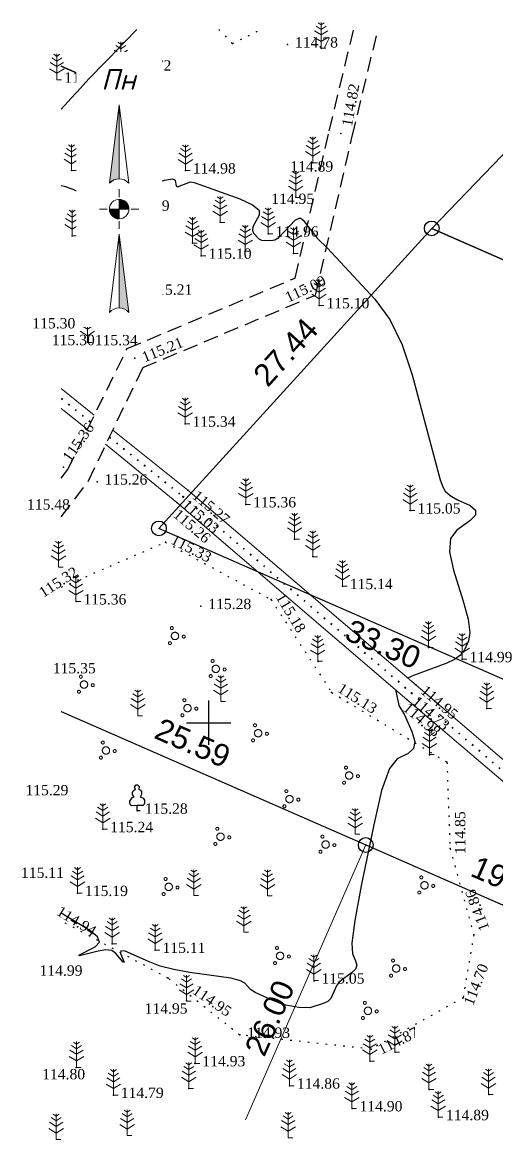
# Model space of a CAD drawing. Header units: millimetres. Extents: x 5405637.4 to 5405726.2, y 5524969.2 to 5525048.6.
# Drawn here: x 5405637.4 to 5405669.5, y 5524971.8 to 5525047.4 of the extents above; entities that cross this region are included whole.
import ezdxf
from ezdxf.enums import TextEntityAlignment as Align

# ---------------------------------------------------------------- set-up
doc = ezdxf.new("R2010")
doc.units = ezdxf.units.MM
doc.set_wipeout_variables(frame=1)
for name, pattern in [('DASHEDX2', [1.5, 1, -0.5]), ('HIDDEN', [0.5, 0, -0.5]), ('суцільна', [50, 50, 0])]:
    doc.linetypes.add(name, pattern=pattern)
for name, color, linetype, lineweight in [('#Лист (текст_ПН)', 250, 'Continuous', 0), ('#Штамп', 250, 'Continuous', 0), ('11900000', 1, 'Continuous', 30), ('Контур', 7, 'HIDDEN', 30), ('рельеф', 7, 'Continuous', 0), ('ТОЧКИ', 7, 'Continuous', 30), ('усл. знак', 7, 'суцільна', 20)]:
    doc.layers.add(name, color=color, linetype=linetype, lineweight=lineweight)
for name, color, linetype in [('горизонтали', 42, 'Continuous'), ('дороги', 7, 'Continuous'), ('Ділянки_Межі', 10, 'Continuous'), ('отметки', 7, 'Continuous'), ('промеры', 185, 'Continuous'), ('Растительность', 7, 'Continuous')]:
    doc.layers.add(name, color=color, linetype=linetype)
doc.styles.get("Standard").update_dxf_attribs({"font": 'arial.ttf'})
doc.styles.add('times', font='times.ttf')
doc.styles.add('Мой_Топо', font='isocpeui.ttf')
doc.linetypes.add('канава 0', pattern='A,0.9,0,["|",Standard,S=0.25,R=0,X=0,Y=0],0.1', length=1)

# ---------------------------------------------------------------- blocks, each defined once
blk = doc.blocks.new('A$C51FE15A3')
at = {"layer": 'Растительность', "color": 94, "lineweight": 0}
for points in [[(-0.201, 1.726), (0, 1.584), (0.201, 1.726)], [(0, 1.75), (0, 0), (0.319, 0)], [(-0.447, 1.172), (0, 0.895), (0.447, 1.172)], [(-0.343, 1.489), (0, 1.267), (0.343, 1.489)], [(-0.493, 0.753), (0, 0.444), (0.493, 0.753)]]:
    blk.add_lwpolyline(points, dxfattribs=at)
blk = doc.blocks.new('A$C2ACB5305')
at = {"layer": 'Растительность'}
blk.add_lwpolyline([(0.2, 0), (0.2, 0), (0, 0), (0, 0.35), (-0.4, 0.35), (-0.5, 0.5), (-0.5, 0.65), (-0.4, 0.8), (-0.3, 0.9), (-0.2, 0.95), (-0.25, 1), (-0.3, 1.1), (-0.3, 1.25), (-0.25, 1.35), (-0.15, 1.45), (-0.1, 1.45), (-0.15, 1.55), (-0.15, 1.65), (-0.05, 1.75), (0.05, 1.75), (0.15, 1.65), (0.15, 1.55), (0.1, 1.45), (0.25, 1.4), (0.3, 1.3), (0.3, 1.1), (0.25, 1), (0.2, 0.95), (0.4, 0.85), (0.5, 0.7), (0.5, 0.5), (0.45, 0.4), (0.4, 0.35), (0, 0.35)], dxfattribs=at)
blk = doc.blocks.new('A$C72385B22')
at = {"layer": 'усл. знак'}
for centre, radius in [((0, 0), 0.625), ((-0.02, 1.49), 0.25), ((-1.29, -0.64), 0.25), ((1.28, -0.76), 0.25)]:
    blk.add_circle(centre, radius, dxfattribs=at)
blk = doc.blocks.new('*U5')
at = {"color": 0}
for points in [[(-0.113, 0), (-0.109, -0.029), (-0.097, -0.056)], [(-0.113, 0), (-0.097, -0.056), (0, 0)], [(-0.097, -0.056), (0, -0.113), (0, 0)], [(-0.097, -0.056), (-0.08, -0.08), (-0.056, -0.097)], [(-0.097, -0.056), (-0.056, -0.097), (0, -0.113)], [(-0.056, -0.097), (-0.029, -0.109), (0, -0.113)]]:
    blk.add_solid(points, dxfattribs=at)
blk = doc.blocks.new('*U6')
at = {"color": 0}
for points in [[(0, 0), (0.097, 0.056), (0, 0.113)], [(0.097, 0.056), (0.029, 0.109), (0, 0.113)], [(0, 0), (0.113, 0), (0.097, 0.056)], [(0.097, 0.056), (0.056, 0.097), (0.029, 0.109)], [(0.097, 0.056), (0.08, 0.08), (0.056, 0.097)], [(0.113, 0), (0.109, 0.029), (0.097, 0.056)]]:
    blk.add_solid(points, dxfattribs=at)
blk = doc.blocks.new('*U7')
at = {"color": 0}
for points in [[(0, -1.136), (0.021, -1.138), (0, -0.288)], [(0.021, -1.138), (0.042, -1.142), (0, -0.288)], [(0.042, -1.142), (0.062, -1.15), (0, -0.288)], [(0.062, -1.15), (0.081, -1.16), (0, -0.288)], [(0.081, -1.16), (0.098, -1.173), (0, -0.288)], [(0.098, -1.173), (0.113, -1.188), (0, -0.288)]]:
    blk.add_solid(points, dxfattribs=at)
blk = doc.blocks.new('*U8')
at = {"color": 0}
for points in [[(-0.113, 0.297), (-0.098, 0.312), (0, 1.197)], [(-0.098, 0.312), (-0.081, 0.325), (0, 1.197)], [(-0.081, 0.325), (-0.062, 0.335), (0, 1.197)], [(-0.062, 0.335), (-0.042, 0.343), (0, 1.197)], [(-0.042, 0.343), (-0.021, 0.347), (0, 1.197)], [(-0.021, 0.347), (0, 0.349), (0, 1.197)]]:
    blk.add_solid(points, dxfattribs=at)
blk = doc.blocks.new('#Північ')
at = {"color": 7}
blk.add_wipeout([(-2.901, 10.635), (2.901, 10.635), (2.901, -7.981), (-2.901, -7.981)], dxfattribs=at).dxf.layer = '#Лист (текст_ПН)'
at = {"layer": '#Лист (текст_ПН)'}
for p, q in [((-0.663, 1.748), (0, 7.043)), ((0, 7.043), (0, 2.052)), ((0, 7.043), (0.663, 1.748)), ((0, 1.337), (0, 0.807)), ((-1.337, 0), (-0.807, 0)), ((-0.662, 0), (0.662, 0)), ((0, 0.662), (0, -0.662)), ((1.337, 0), (0.807, 0)), ((0, -1.337), (0, -0.807)), ((-0.663, -6.99), (0, -1.695)), ((0, -1.695), (0.663, -6.99)), ((0, -1.695), (0, -6.686))]:
    blk.add_line(p, q, dxfattribs=at)
at = {"layer": '#Лист (текст_ПН)', "flags": 128}
for points in [[(0, 7.043), (-0.663, 1.748, -0.218585), (0, 2.052)], [(0, 0), (-0.662, 0, 0.414214), (0, -0.662)]]:
    blk.add_lwpolyline(points, format="xyb", close=True, dxfattribs=at)
at = {"layer": '#Лист (текст_ПН)'}
blk.add_circle((0, 0), 0.662, dxfattribs=at)
for centre in [(0, 1.178), (0, -7.56)]:
    blk.add_arc(centre, 0.874, 40.67981, 139.32019, dxfattribs=at)
at = {"layer": '#Лист (текст_ПН)', "xscale": 5.883850111352785, "yscale": 5.883850111352785, "zscale": 5.883850111352785}
for name in ['*U8', '*U5', '*U6', '*U7']:
    blk.add_blockref(name, (0, 0), dxfattribs=at)
at = {"layer": '#Лист (текст_ПН)', "style": 'Мой_Топо'}
blk.add_text('Пн', height=1.4, dxfattribs=at).set_placement((-1.217, 8.077))

msp = doc.modelspace()

# ---------------------------------------------------------------- linework, layer by layer
at = {"layer": '11900000', "color": 7}
for points in [[(5405650, 5524998.5, 0), (5405650, 5525001.5, 0)], [(5405650, 5524998.5, 0), (5405650, 5525001.5, 0)], [(5405648.5, 5525000, 0), (5405651.5, 5525000, 0)], [(5405648.5, 5525000, 0), (5405651.5, 5525000, 0)]]:
    msp.add_polyline3d(points, dxfattribs=at)
at = {"layer": 'горизонтали', "color": 32}
for points in [[(5405640.018, 5525036.349, 115), (5405640.207, 5525036.312, 115), (5405640.807, 5525036.112, 115), (5405641.237, 5525035.882, 115), (5405642.067, 5525035.332, 115), (5405642.307, 5525035.242, 115), (5405642.497, 5525035.252, 115), (5405646.127, 5525036.452, 115), (5405647.007, 5525036.702, 115), (5405647.537, 5525036.792, 115), (5405647.727, 5525036.702, 115), (5405647.797, 5525036.302, 115), (5405647.877, 5525036.252, 115), (5405648.767, 5525036.602, 115), (5405649.017, 5525036.562, 115), (5405652.107, 5525035.442, 115), (5405652.967, 5525035.052, 115), (5405653.397, 5525034.682, 115), (5405653.417, 5525034.342, 115), (5405652.987, 5525033.562, 115), (5405652.957, 5525033.312, 115), (5405653.027, 5525033.122, 115), (5405653.377, 5525032.742, 115), (5405653.567, 5525032.662, 115), (5405654.207, 5525032.632, 115), (5405654.477, 5525032.682, 115), (5405654.747, 5525032.842, 115), (5405655.837, 5525034.002, 115), (5405656.107, 5525034.152, 115), (5405656.227, 5525034.132, 115), (5405656.387, 5525034.002, 115), (5405657.327, 5525032.782, 115), (5405658.037, 5525032.112, 115), (5405661.237, 5525028.652, 115), (5405662.247, 5525027.292, 115), (5405663.087, 5525025.582, 115), (5405663.757, 5525023.542, 115), (5405665.667, 5525016.442, 115), (5405665.827, 5525015.972, 115), (5405666.007, 5525015.662, 115), (5405666.337, 5525015.372, 115), (5405666.827, 5525015.092, 115), (5405667.687, 5525014.692, 115), (5405668.057, 5525014.392, 115), (5405668.047, 5525014.052, 115), (5405667.657, 5525013.662, 115), (5405666.777, 5525013.042, 115), (5405666.357, 5525012.462, 115), (5405666.287, 5525011.562, 115), (5405666.557, 5525010.322, 115), (5405667.207, 5525008.232, 115), (5405667.547, 5525007.002, 115), (5405667.667, 5525006.102, 115), (5405667.577, 5525005.542, 115), (5405667.297, 5525004.942, 115), (5405667.037, 5525004.582, 115), (5405666.637, 5525004.282, 115), (5405666.107, 5525004.042, 115), (5405663.847, 5525003.212, 115), (5405663.456, 5525003.031, 115)], [(5405662.634, 5525002.249, 113.39), (5405662.867, 5525001.172, 115), (5405663.237, 5525000.532, 115), (5405663.747, 5524999.402, 115), (5405663.937, 5524998.742, 115), (5405663.857, 5524998.252, 115), (5405663.497, 5524997.922, 115), (5405662.737, 5524997.572, 115), (5405662.227, 5524996.912, 115), (5405661.697, 5524995.422, 115), (5405661.157, 5524993.092, 115), (5405660.317, 5524988.962, 115), (5405659.887, 5524986.622, 115), (5405659.677, 5524985.092, 115), (5405659.717, 5524984.372, 115), (5405659.937, 5524983.902, 115), (5405660.007, 5524983.602, 115), (5405659.917, 5524983.332, 115), (5405659.667, 5524983.082, 115), (5405658.867, 5524982.492, 115), (5405658.657, 5524982.242, 115), (5405658.267, 5524981.352, 115), (5405658.047, 5524981.152, 115), (5405657.737, 5524981.002, 115), (5405656.847, 5524980.722, 115), (5405656.087, 5524980.732, 115), (5405655.097, 5524980.932, 115), (5405654.227, 5524981.252, 115), (5405653.127, 5524981.762, 115), (5405652.827, 5524981.952, 115), (5405652.447, 5524982.382, 115), (5405652.137, 5524982.552, 115), (5405651.487, 5524982.722, 115), (5405648.717, 5524983.112, 115), (5405647.627, 5524983.302, 115), (5405646.697, 5524983.542, 115), (5405645.927, 5524983.842, 115), (5405644.337, 5524984.552, 115), (5405644.047, 5524984.572, 115), (5405644.027, 5524984.402, 115), (5405644.267, 5524983.812, 115), (5405644.207, 5524983.812, 115), (5405643.707, 5524984.392, 115), (5405643.427, 5524984.592, 115), (5405643.027, 5524984.652, 115), (5405642.507, 5524984.562, 115), (5405641.237, 5524984.232, 115), (5405641.207, 5524984.282, 115), (5405642.297, 5524984.852, 115), (5405642.597, 5524985.152, 115), (5405642.477, 5524985.512, 115), (5405641.937, 5524985.952, 115), (5405640.018, 5524987.132, 115)]]:
    msp.add_polyline3d(points, dxfattribs=at)
at = {"layer": 'дороги', "color": 7, "linetype": 'DASHEDX2'}
for points, elevation in [([(5405640.447, 5525017.128), (5405644.466, 5525025.317), (5405655.841, 5525030.091), (5405658.149, 5525040.049), (5405659.805, 5525046.9)], 115.262), ([(5405641.853, 5525016.364), (5405645.536, 5525024.031), (5405657.215, 5525028.933), (5405659.705, 5525039.681), (5405661.451, 5525046.9)], 115.262), ([(5405640.018, 5525016.561), (5405640.447, 5525017.128)], 115.341), ([(5405640.018, 5525013.933), (5405641.853, 5525016.364)], 115.341)]:
    msp.add_lwpolyline(points, dxfattribs=dict(at, elevation=elevation))
at = {"layer": 'Ділянки_Межі'}
for points in [[(5405645.119, 5525046.9), (5405641.912, 5525043.594), (5405640.018, 5525044.423)], [(5405699.192, 5525046.9), (5405706.475, 5525043.711), (5405696.046, 5525019.889), (5405687.55, 5525023.614), (5405665.089, 5525033.448)], [(5405665.089, 5525033.448), (5405678.059, 5525046.9)], [(5405640.018, 5525044.423), (5405641.912, 5525043.594), (5405640.018, 5525041.51)]]:
    msp.add_lwpolyline(points, dxfattribs=at)
msp.add_lwpolyline([(5405646.62, 5525013.151), (5405665.089, 5525033.448), (5405687.55, 5525023.614), (5405677.123, 5524999.796)], close=True, dxfattribs=at)
at = {"layer": 'Ділянки_Межі', "lineweight": 0}
for points in [[(5405640.018, 5525000.758), (5405660.622, 5524991.737), (5405652.483, 5524973.147)], [(5405652.483, 5524973.147), (5405660.622, 5524991.737), (5405678.256, 5524984.017), (5405673.497, 5524973.147)]]:
    msp.add_lwpolyline(points, dxfattribs=at)
at = {"layer": 'Ділянки_Межі', "lineweight": 25}
msp.add_lwpolyline([(5405640.018, 5525000.758), (5405660.622, 5524991.737), (5405678.256, 5524984.017), (5405695.889, 5524976.297), (5405703.095, 5524973.147)], dxfattribs=at)
at = {"layer": 'Контур', "color": 7, "linetype": 'HIDDEN'}
for points, elevation in [([(5405650.687, 5525046.9), (5405651.6, 5525045.95), (5405653.495, 5525046.9)], 114.6), ([(5405640.018, 5525009.172), (5405647.059, 5525012.221)], 115.325), ([(5405647.059, 5525012.221), (5405654.217, 5525008.337), (5405658.309, 5525002.059), (5405666.119, 5524997.33), (5405666.325, 5524991.499), (5405667.93, 5524985.661), (5405667.205, 5524981.396), (5405660.985, 5524977.927), (5405652.094, 5524978.885), (5405647.248, 5524982.721), (5405640.018, 5524986.594)], 115.325)]:
    msp.add_lwpolyline(points, dxfattribs=dict(at, elevation=elevation))
at = {"layer": 'отметки', "color": 7}
for p in [(5405651.598, 5525045.951, 114.625), (5405655.332, 5525045.887, 114.782), (5405657.605, 5525045.641, 114.807), (5405644.054, 5525044.325, 114.724), (5405641.873, 5525042.305, 114.838), (5405642.124, 5525040.185, 114.882), (5405658.927, 5525039.865, 114.815), (5405657.039, 5525037.89, 114.893), (5405640.701, 5525037.372, 114.948), (5405648.415, 5525037.36, 114.984), (5405642.597, 5525035.631, 114.968), (5405655.878, 5525035.553, 114.952), (5405643.937, 5525034.838, 115.088), (5405650.77, 5525033.862, 115.065), (5405640.752, 5525032.952, 115.15), (5405646.049, 5525032.962, 115.045), (5405654.021, 5525033.09, 114.963), (5405648.904, 5525032.452, 115.078), (5405652.467, 5525031.914, 115.058), (5405649.487, 5525031.594, 115.099), (5405655.729, 5525031.762, 115.071), (5405643.315, 5525031.001, 115.169), (5405645.474, 5525029.161, 115.209), (5405656.528, 5525029.512, 115), (5405657.458, 5525028.241, 115.096), (5405641.781, 5525025.742, 115.345), (5405645.001, 5525024.674, 115.212), (5405648.397, 5525020.23, 115.345), (5405640.166, 5525017.304, 115.358), (5405642.435, 5525016.315, 115.262), (5405648.242, 5525015.309, 115.03), (5405648.573, 5525015.736, 115.272), (5405647.831, 5525014.915, 115.262), (5405652.498, 5525014.775, 115.365), (5405663.629, 5525014.36, 115.049), (5405647.059, 5525012.221, 115.325), (5405655.809, 5525012.433, 115.274), (5405657.037, 5525011.244, 115.201), (5405659.039, 5525009.244, 115.14), (5405641.012, 5525008.206, 115.364), (5405649.462, 5525007.893, 115.284), (5405654.217, 5525008.337, 115.185), (5405664.868, 5525005.096, 115.098), (5405657.39, 5525004.152, 115.251), (5405667.143, 5525004.301, 114.994), (5405664.026, 5525002.544, 114.949), (5405658.309, 5525002.059, 115.131), (5405663.71, 5525002.037, 114.731), (5405663.41, 5525001.585, 114.98), (5405668.812, 5525000.961, 115.002), (5405664.941, 5524997.837, 114.985), (5405666.119, 5524997.33, 114.957), (5405645.163, 5524994.046, 115.277), (5405642.823, 5524992.802, 115.238), (5405666.325, 5524991.499, 114.846), (5405641.118, 5524988.481, 115.193), (5405643.453, 5524985.059, 115.006), (5405667.93, 5524985.661, 114.864), (5405646.365, 5524984.63, 115.109), (5405647.248, 5524982.721, 114.946), (5405657.127, 5524982.554, 115.053), (5405667.205, 5524981.396, 114.703), (5405648.488, 5524981.181, 114.946), (5405652.094, 5524978.885, 114.932), (5405660.985, 5524977.927, 114.874), (5405662.608, 5524977.726, 114.903), (5405641.032, 5524976.686, 114.796), (5405649.063, 5524976.959, 114.931), (5405660.917, 5524977.111, 114.919), (5405648.647, 5524975.269, 114.901), (5405655.462, 5524975.447, 114.857), (5405664.913, 5524975.182, 114.838), (5405643.538, 5524974.819, 114.79), (5405668.947, 5524974.844, 114.855), (5405659.696, 5524973.911, 114.899), (5405665.55, 5524973.314, 114.887)]:
    msp.add_point(p, dxfattribs=at)
at = {"layer": 'рельеф', "color": 7, "linetype": 'канава 0'}
for points, elevation in [([(5405642.249, 5525020.82), (5405640.018, 5525022.614)], 113.66), ([(5405640.018, 5525021.271), (5405641.76, 5525019.875)], 113.39), ([(5405700.112, 5524973.147), (5405692.063, 5524979.656), (5405675.636, 5524992.623), (5405664.026, 5525002.544), (5405648.573, 5525015.736), (5405643.508, 5525019.809)], 113.66), ([(5405643.01, 5525018.854), (5405647.831, 5525014.915), (5405663.41, 5525001.585), (5405674.941, 5524991.774), (5405691.464, 5524978.656), (5405698.388, 5524973.147)], 113.39)]:
    msp.add_lwpolyline(points, dxfattribs=dict(at, elevation=elevation))
at = {"layer": 'рельеф', "color": 7, "linetype": 'HIDDEN', "lineweight": 40, "elevation": 113.4}
for points in [[(5405640.018, 5525021.936), (5405642.017, 5525020.326)], [(5405643.274, 5525019.323), (5405648.23, 5525015.32), (5405663.7, 5525002.04), (5405675.27, 5524992.15), (5405691.8, 5524979.29), (5405699.315, 5524973.147)]]:
    msp.add_lwpolyline(points, dxfattribs=at)
at = {"layer": 'ТОЧКИ'}
for centre in [(5405641.912, 5525043.594, 107.24), (5405665.089, 5525033.448), (5405646.62, 5525013.151), (5405660.622, 5524991.737)]:
    msp.add_circle(centre, 0.5, dxfattribs=at)

# ---------------------------------------------------------------- block references
at = {"layer": 'Растительность', "color": 7}
for p in [(5405657.61, 5525045.64, 114.81), (5405644.05, 5525044.33, 114.72), (5405639.72, 5525043.5, 114.76), (5405641.87, 5525042.3, 114.84), (5405642.12, 5525040.19, 114.88), (5405657.04, 5525037.89, 114.89), (5405640.7, 5525037.37, 114.95), (5405648.42, 5525037.36, 114.98), (5405642.6, 5525035.63, 114.97), (5405655.88, 5525035.55, 114.95), (5405643.94, 5525034.84, 115.09), (5405650.77, 5525033.86, 115.06), (5405640.75, 5525032.95, 115.15), (5405646.05, 5525032.96, 115.04), (5405648.9, 5525032.45, 115.08), (5405654.02, 5525033.09, 114.96), (5405652.47, 5525031.91, 115.06), (5405655.73, 5525031.76, 115.07), (5405643.31, 5525031, 115.17), (5405649.49, 5525031.59, 115.1), (5405645.47, 5525029.16, 115.21), (5405657.46, 5525028.24, 115.1), (5405641.78, 5525025.74, 115.34), (5405648.4, 5525020.23, 115.34), (5405652.5, 5525014.77, 115.36), (5405663.63, 5525014.36, 115.05), (5405655.81, 5525012.43, 115.27), (5405657.04, 5525011.24, 115.2), (5405639.82, 5525010.54, 115.41), (5405659.04, 5525009.24, 115.14), (5405641.01, 5525008.21, 115.36), (5405664.87, 5525005.1, 115.1), (5405657.37, 5525004.17, 115.25), (5405667.14, 5525004.3, 114.99), (5405650.819, 5525001.454, 115.47), (5405668.81, 5525000.96, 115), (5405645.198, 5525000.481, 115.35), (5405664.93, 5524997.85, 114.99), (5405642.82, 5524992.8, 115.24), (5405659.902, 5524992.461, 114.99), (5405641.12, 5524988.48, 115.19), (5405648.987, 5524988.313, 115.006), (5405653.978, 5524988.304, 115.277), (5405652.377, 5524985.826, 115.109), (5405643.453, 5524985.059, 115.006), (5405646.37, 5524984.63, 115.11), (5405657.11, 5524982.56, 115.05), (5405648.49, 5524981.18, 114.95), (5405662.59, 5524977.73, 114.9), (5405641.04, 5524976.68, 114.8), (5405649.07, 5524976.96, 114.93), (5405660.9, 5524977.12, 114.92), (5405648.65, 5524975.27, 114.9), (5405655.45, 5524975.45, 114.86), (5405664.9, 5524975.19, 114.84), (5405643.54, 5524974.81, 114.79), (5405668.93, 5524974.85, 114.86), (5405659.68, 5524973.91, 114.9), (5405665.53, 5524973.32, 114.89), (5405644.48, 5524972.07, 114.74), (5405655.37, 5524971.92, 114.82), (5405639.67, 5524971.8, 114.61)]:
    msp.add_blockref('A$C51FE15A3', p, dxfattribs=at)
at = {"layer": 'Растительность', "color": 7, "rotation": 0.9275955772493227}
msp.add_blockref('A$C2ACB5305', (5405645.16, 5524994.05, 115.28), dxfattribs=at)
at = {"layer": 'усл. знак', "color": 7, "linetype": 'суцільна', "lineweight": 13, "xscale": 0.3999999998750298, "yscale": 0.3999999998750298, "zscale": 0.3999999998750298, "rotation": 265.3647753868261}
for p in [(5405647.71, 5525005.876), (5405650.471, 5525003.648), (5405641.552, 5525002.587), (5405648.56, 5525000.996), (5405653.338, 5524999.298), (5405643.038, 5524998.131), (5405659.497, 5524996.433), (5405655.462, 5524994.841), (5405650.79, 5524992.295), (5405657.904, 5524991.764), (5405647.286, 5524988.899), (5405664.593, 5524989.006), (5405654.825, 5524984.231), (5405662.682, 5524983.382), (5405660.771, 5524980.517)]:
    msp.add_blockref('A$C72385B22', p, dxfattribs=at)

# ---------------------------------------------------------------- texts
at = {"layer": 'отметки', "color": 7, "style": 'times'}
for s, p in [('114.78', (5405655.832, 5525046.387, 114.782)), ('114.72', (5405644.554, 5525044.825, 114.724)), ('114.76', (5405640.216, 5525044.001, 114.76)), ('114.84', (5405642.373, 5525042.805, 114.838)), ('114.88', (5405642.624, 5525040.685, 114.882)), ('114.89', (5405655.511, 5525037.993, 114.893)), ('114.95', (5405641.201, 5525037.872, 114.948)), ('114.98', (5405648.915, 5525037.86, 114.984)), ('114.95', (5405654.225, 5525035.805, 114.952)), ('115.09', (5405644.437, 5525035.338, 115.088)), ('115.15', (5405641.252, 5525033.452, 115.15)), ('114.96', (5405654.521, 5525033.59, 114.963)), ('115.10', (5405649.987, 5525032.094, 115.099)), ('115.21', (5405645.974, 5525029.661, 115.209)), ('115.10', (5405657.958, 5525028.741, 115.096)), ('115.30', (5405638.056, 5525027.384, 115.3)), ('115.30', (5405639.376, 5525026.249, 115.3)), ('115.34', (5405642.281, 5525026.242, 115.345)), ('115.34', (5405648.897, 5525020.73, 115.345)), ('115.26', (5405642.935, 5525016.815, 115.262)), ('115.36', (5405652.998, 5525015.275, 115.365)), ('115.48', (5405637.693, 5525015.126, 115.483)), ('115.05', (5405664.129, 5525014.86, 115.049)), ('115.14', (5405659.539, 5525009.744, 115.14)), ('115.36', (5405641.512, 5525008.706, 115.364)), ('115.28', (5405649.962, 5525008.393, 115.284)), ('114.99', (5405667.643, 5525004.801, 114.994)), ('115.35', (5405639.44, 5525004.048, 115.354)), ('115.29', (5405637.588, 5524995.796, 115.285)), ('115.28', (5405645.663, 5524994.546, 115.277)), ('115.24', (5405643.323, 5524993.302, 115.238)), ('115.11', (5405637.286, 5524990.21, 115.108)), ('115.19', (5405641.618, 5524988.981, 115.193)), ('115.11', (5405646.865, 5524985.13, 115.109)), ('114.99', (5405638.543, 5524983.59, 114.994)), ('115.05', (5405657.627, 5524983.054, 115.053)), ('114.95', (5405645.652, 5524981.021, 114.946)), ('114.93', (5405652.594, 5524979.385, 114.932)), ('114.93', (5405649.563, 5524977.459, 114.931)), ('114.80', (5405638.722, 5524976.58, 114.796)), ('114.86', (5405655.962, 5524975.947, 114.857)), ('114.79', (5405644.038, 5524975.319, 114.79)), ('114.90', (5405660.196, 5524974.411, 114.899)), ('114.89', (5405666.05, 5524973.814, 114.887))]:
    msp.add_text(s, height=0.7, dxfattribs=at).set_placement(p, align=Align.TOP_LEFT)
for s, rotation, p in [('114.82', 79.77163, (5405658.993, 5525040.434, 114.815)), ('115.00', 25.30153, (5405655.074, 5525029.056, 115)), ('115.21', 22.15171, (5405645.382, 5525025.024, 115.212)), ('115.36', 55.0326, (5405640.043, 5525018, 115.358)), ('115.27', 319.5131, (5405649.278, 5525015.792, 115.272)), ('115.03', 319.40172, (5405648.576, 5525015.178, 115.03)), ('115.26', 319.44841, (5405647.988, 5525014.524, 115.262)), ('115.33', 332.54515, (5405647.689, 5525012.782, 115.325)), ('115.32', 32.91438, (5405638.412, 5525009.031, 115.324)), ('115.18', 301.12086, (5405655.105, 5525008.871, 115.185)), ('115.13', 327.38666, (5405659.025, 5525002.74, 115.131)), ('114.95', 319.48538, (5405664.731, 5525002.599, 114.949)), ('114.73', 319.0267, (5405664.177, 5525001.876, 114.731)), ('114.98', 319.60764, (5405663.541, 5525001.429, 114.98)), ('114.85', 90, (5405666.658, 5524991.107, 114.846)), ('114.86', 110.48971, (5405668.348, 5524985.832, 114.864)), ('114.94', 328.65063, (5405639.99, 5524987.653, 114.937)), ('114.70', 68.35089, (5405667.217, 5524981.078, 114.703)), ('114.95', 325.53281, (5405649.224, 5524982.31, 114.946)), ('114.87', 26.54379, (5405661.352, 5524978.158, 114.874))]:
    msp.add_text(s, height=0.7, rotation=rotation, dxfattribs=at).set_placement(p, align=Align.TOP_LEFT)
at = {"layer": 'промеры', "char_height": 1.5, "attachment_point": 1}
for s, insert, rotation in [('27.44', (5405652.878, 5525023.656), 47.66028), ('33.30', (5405659.694, 5525007.059), 336.4763), ('25.59', (5405646.807, 5525000.379), 336.4763), ('19.25', (5405668.215, 5524991.053), 336.35584), ('26.00', (5405652.378, 5524977.938), 66.37949)]:
    msp.add_mtext(s, dxfattribs=dict(at, insert=insert, rotation=rotation))

# ---------------------------------------------------------------- next in the draw order: block references
at = {"layer": '#Штамп'}
msp.add_blockref('#Північ', (5405643.931, 5525034.757, 586.873), dxfattribs=at)

# ---------------------------------------------------------------- next in the draw order: linework, layer by layer
at = {"layer": 'Ділянки_Межі', "lineweight": 25}
for points in [[(5405645.119, 5525046.9), (5405641.912, 5525043.594), (5405640.018, 5525041.51)], [(5405712.377, 5524973.147), (5405713.693, 5524976.153), (5405716.501, 5524982.565), (5405694.756, 5524992.076), (5405677.123, 5524999.796), (5405646.62, 5525013.151), (5405665.089, 5525033.448), (5405678.059, 5525046.9)]]:
    msp.add_lwpolyline(points, dxfattribs=at)

doc.saveas('drawing.dxf')
